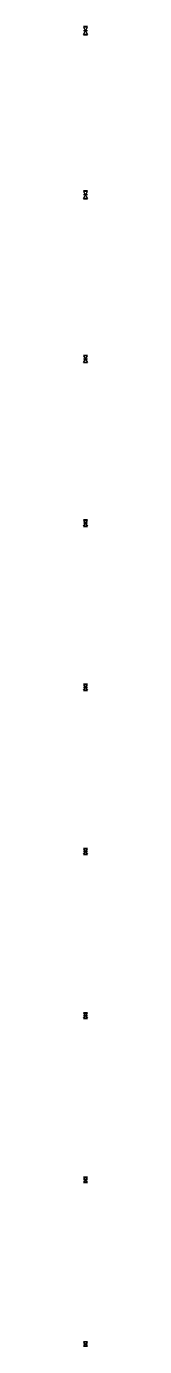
# Model space of a CAD drawing. Header units: metres. Extents: x 2940 to 3060, y -75 to 40135.
import ezdxf

# ---------------------------------------------------------------- set-up
doc = ezdxf.new("R2010")
doc.units = ezdxf.units.M
doc.layers.add('Layer', color=7, linetype='Continuous')

# ---------------------------------------------------------------- blocks, each defined once
blk = doc.blocks.new('c3e1caec-b873-475e-95e0-fe24bf6022b5_3')
at = {"layer": 'Layer'}
for p, q in [((60, 75), (-60, 75)), ((60, 0), (-60, 0)), ((60, -75), (-60, -75))]:
    blk.add_line(p, q, dxfattribs=at)
blk.add_lwpolyline([(60, -59), (-60, -59), (60, 59), (-60, 59), (60, -59)], dxfattribs=at)
blk = doc.blocks.new('a77c3836-2585-4a92-9d90-67483ff0c301_3')
at = {"layer": 'Layer'}
for p, q in [((60, 85), (-60, 85)), ((60, 0), (-60, 0)), ((60, -85), (-60, -85))]:
    blk.add_line(p, q, dxfattribs=at)
blk.add_lwpolyline([(60, -69), (-60, -69), (60, 69), (-60, 69), (60, -69)], dxfattribs=at)
blk = doc.blocks.new('50833344-27a7-4877-b43b-9829341bfc5b_3')
at = {"layer": 'Layer'}
for p, q in [((60, 90), (-60, 90)), ((60, 0), (-60, 0)), ((60, -90), (-60, -90))]:
    blk.add_line(p, q, dxfattribs=at)
blk.add_lwpolyline([(60, -74), (-60, -74), (60, 74), (-60, 74), (60, -74)], dxfattribs=at)
blk = doc.blocks.new('7f55dd16-f9ae-48e5-8500-fc2a55872d42_3')
at = {"layer": 'Layer'}
for p, q in [((60, 95), (-60, 95)), ((60, 0), (-60, 0)), ((60, -95), (-60, -95))]:
    blk.add_line(p, q, dxfattribs=at)
blk.add_lwpolyline([(60, -79), (-60, -79), (60, 79), (-60, 79), (60, -79)], dxfattribs=at)
blk = doc.blocks.new('7155a8ee-d8bd-443a-b307-e45e0196e812_3')
at = {"layer": 'Layer'}
for p, q in [((60, 100), (-60, 100)), ((60, 0), (-60, 0)), ((60, -100), (-60, -100))]:
    blk.add_line(p, q, dxfattribs=at)
blk.add_lwpolyline([(60, -84), (-60, -84), (60, 84), (-60, 84), (60, -84)], dxfattribs=at)
blk = doc.blocks.new('3e22711c-2b5a-44dd-8f3e-04c28c83c8a4_3')
at = {"layer": 'Layer'}
for p, q in [((60, 105), (-60, 105)), ((60, 0), (-60, 0)), ((60, -105), (-60, -105))]:
    blk.add_line(p, q, dxfattribs=at)
blk.add_lwpolyline([(60, -89), (-60, -89), (60, 89), (-60, 89), (60, -89)], dxfattribs=at)
blk = doc.blocks.new('235be0a1-348e-4cd4-8ae5-75124b2ebb33_3')
at = {"layer": 'Layer'}
for p, q in [((60, 115), (-60, 115)), ((60, 0), (-60, 0)), ((60, -115), (-60, -115))]:
    blk.add_line(p, q, dxfattribs=at)
blk.add_lwpolyline([(60, -98), (-60, -98), (60, 98), (-60, 98), (60, -98)], dxfattribs=at)
blk = doc.blocks.new('cf417470-e35b-4969-91ba-b50416c8cf32_3')
at = {"layer": 'Layer'}
for p, q in [((60, 125), (-60, 125)), ((60, 0), (-60, 0)), ((60, -125), (-60, -125))]:
    blk.add_line(p, q, dxfattribs=at)
blk.add_lwpolyline([(60, -103), (-60, -103), (60, 103), (-60, 103), (60, -103)], dxfattribs=at)
blk = doc.blocks.new('8e16e3b3-7e9b-44b1-a312-392d90467ae3_3')
at = {"layer": 'Layer'}
for p, q in [((60, 135), (-60, 135)), ((60, 0), (-60, 0)), ((60, -135), (-60, -135))]:
    blk.add_line(p, q, dxfattribs=at)
blk.add_lwpolyline([(60, -111.5), (-60, -111.5), (60, 111.5), (-60, 111.5), (60, -111.5)], dxfattribs=at)

msp = doc.modelspace()

# ---------------------------------------------------------------- block references
at = {"layer": 'Layer'}
for name, p in [('8e16e3b3-7e9b-44b1-a312-392d90467ae3_3', (3000, 40000)), ('cf417470-e35b-4969-91ba-b50416c8cf32_3', (3000, 35000)), ('235be0a1-348e-4cd4-8ae5-75124b2ebb33_3', (3000, 30000)), ('3e22711c-2b5a-44dd-8f3e-04c28c83c8a4_3', (3000, 25000)), ('7155a8ee-d8bd-443a-b307-e45e0196e812_3', (3000, 20000)), ('7f55dd16-f9ae-48e5-8500-fc2a55872d42_3', (3000, 15000)), ('50833344-27a7-4877-b43b-9829341bfc5b_3', (3000, 10000)), ('a77c3836-2585-4a92-9d90-67483ff0c301_3', (3000, 5000)), ('c3e1caec-b873-475e-95e0-fe24bf6022b5_3', (3000, 0))]:
    msp.add_blockref(name, p, dxfattribs=at)

doc.saveas('drawing.dxf')
